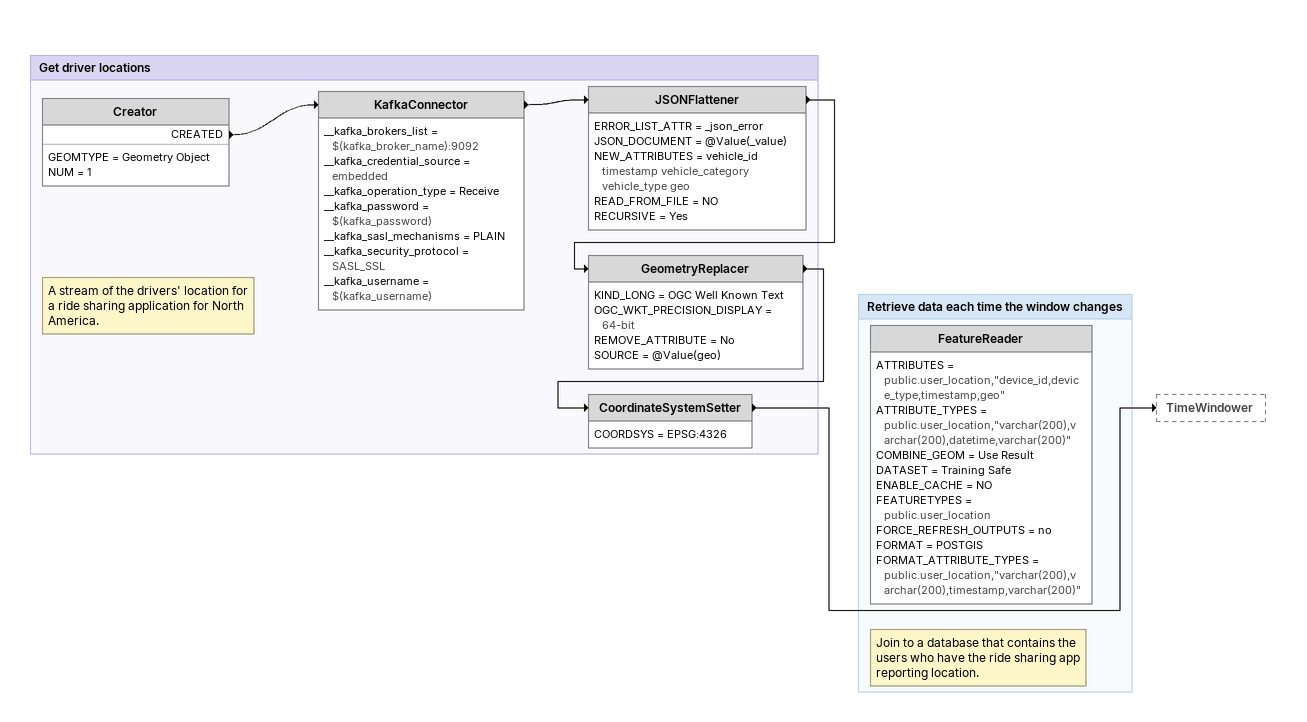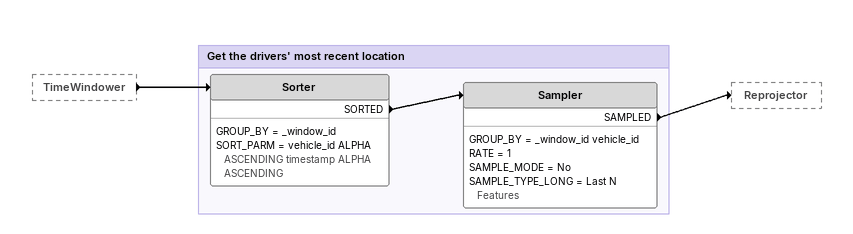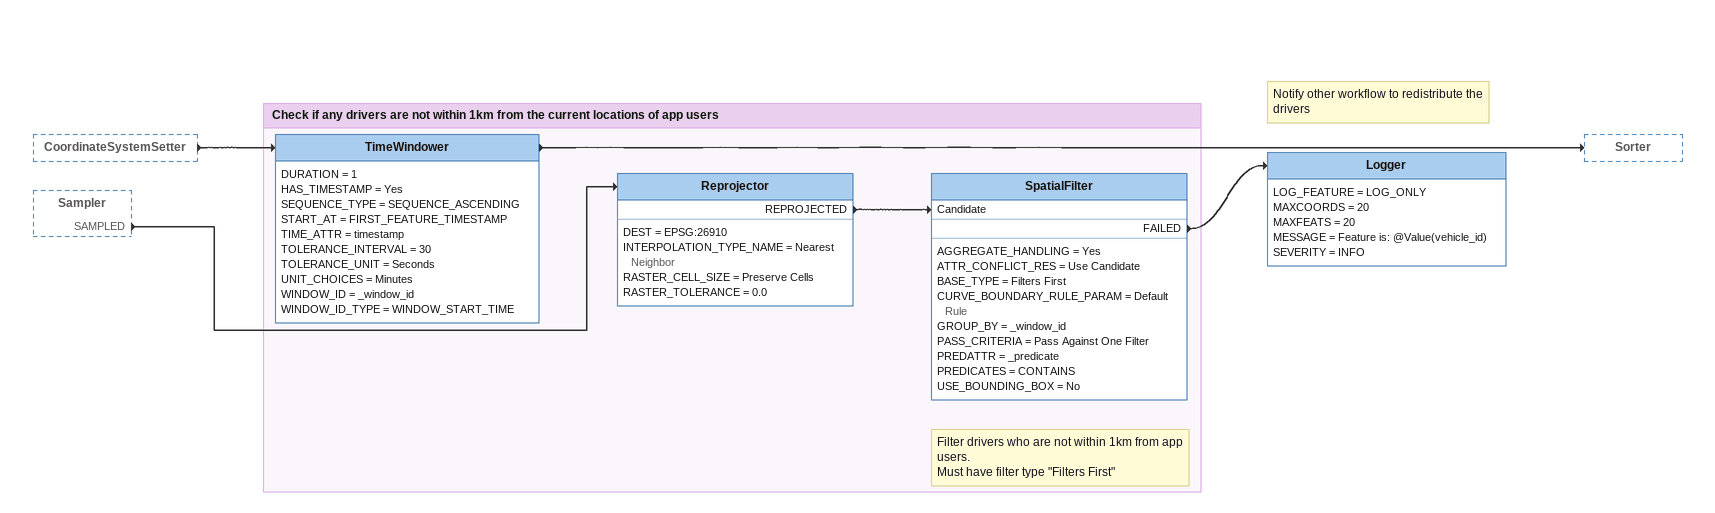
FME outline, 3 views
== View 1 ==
Bookmark: Get driver locations
Note: A stream of the drivers' location for a ride sharing application for North America.
Creator
    GEOMTYPE = Geometry Object
    NUM = 1
    CREATED -> KafkaConnector
KafkaConnector
    __kafka_brokers_list = $(kafka_broker_name):9092
    __kafka_credential_source = embedded
    __kafka_operation_type = Receive
    __kafka_password = $(kafka_password)
    __kafka_sasl_mechanisms = PLAIN
    __kafka_security_protocol = SASL_SSL
    __kafka_username = $(kafka_username)
    -> JSONFlattener
JSONFlattener
    ERROR_LIST_ATTR = _json_error
    JSON_DOCUMENT = @Value(_value)
    NEW_ATTRIBUTES = vehicle_id timestamp vehicle_category vehicle_type geo
    READ_FROM_FILE = NO
    RECURSIVE = Yes
    -> GeometryReplacer
GeometryReplacer
    KIND_LONG = OGC Well Known Text
    OGC_WKT_PRECISION_DISPLAY = 64-bit
    REMOVE_ATTRIBUTE = No
    SOURCE = @Value(geo)
    -> CoordinateSystemSetter
CoordinateSystemSetter
    COORDSYS = EPSG:4326
    -> TimeWindower

Bookmark: Retrieve data each time the window changes
Note: Join to a database that contains the users who have the ride sharing app reporting location.
FeatureReader
    ATTRIBUTES = public.user_location,"device_id,device_type,timestamp,geo"
    ATTRIBUTE_TYPES = public.user_location,"varchar(200),varchar(200),datetime,varchar(200)"
    COMBINE_GEOM = Use Result
    DATASET = Training Safe
    ENABLE_CACHE = NO
    FEATURETYPES = public.user_location
    FORCE_REFRESH_OUTPUTS = no
    FORMAT = POSTGIS
    FORMAT_ATTRIBUTE_TYPES = public.user_location,"varchar(200),varchar(200),timestamp,varchar(200)"

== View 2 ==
TimeWindower [outside]
    -> Sorter

Bookmark: Get the drivers' most recent location
Sorter
    GROUP_BY = _window_id
    SORT_PARM = vehicle_id ALPHA ASCENDING timestamp ALPHA ASCENDING
    SORTED -> Sampler
Sampler
    GROUP_BY = _window_id vehicle_id
    RATE = 1
    SAMPLE_MODE = No
    SAMPLE_TYPE_LONG = Last N Features
    SAMPLED -> Reprojector

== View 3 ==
CoordinateSystemSetter [outside]
    -> TimeWindower
Sampler [outside]
    SAMPLED -> Reprojector
Note: Notify other workflow to redistribute the drivers
Logger
    LOG_FEATURE = LOG_ONLY
    MAXCOORDS = 20
    MAXFEATS = 20
    MESSAGE = Feature is: @Value(vehicle_id)
    SEVERITY = INFO

Bookmark: Check if any drivers are not within 1km from the current locations of app users
TimeWindower
    DURATION = 1
    HAS_TIMESTAMP = Yes
    SEQUENCE_TYPE = SEQUENCE_ASCENDING
    START_AT = FIRST_FEATURE_TIMESTAMP
    TIME_ATTR = timestamp
    TOLERANCE_INTERVAL = 30
    TOLERANCE_UNIT = Seconds
    UNIT_CHOICES = Minutes
    WINDOW_ID = _window_id
    WINDOW_ID_TYPE = WINDOW_START_TIME
    -> Sorter
Reprojector
    DEST = EPSG:26910
    INTERPOLATION_TYPE_NAME = Nearest Neighbor
    RASTER_CELL_SIZE = Preserve Cells
    RASTER_TOLERANCE = 0.0
    REPROJECTED -> SpatialFilter [Candidate]
Note: Filter drivers who are not within 1km from app users. / Must have filter type "Filters First"
SpatialFilter
    AGGREGATE_HANDLING = Yes
    ATTR_CONFLICT_RES = Use Candidate
    BASE_TYPE = Filters First
    CURVE_BOUNDARY_RULE_PARAM = Default Rule
    GROUP_BY = _window_id
    PASS_CRITERIA = Pass Against One Filter
    PREDATTR = _predicate
    PREDICATES = CONTAINS
    USE_BOUNDING_BOX = No
    FAILED -> Logger
